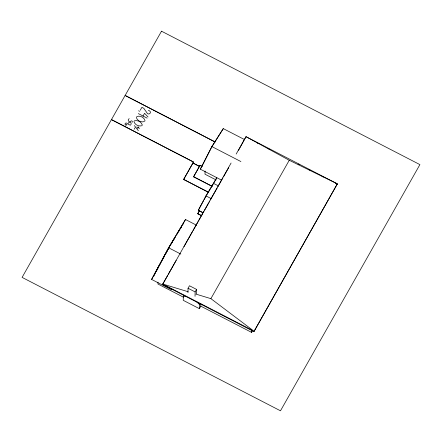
<?xml version="1.0" encoding="UTF-8"?>
<svg xmlns="http://www.w3.org/2000/svg" width="442" height="442" viewBox="0 0 442 442"><rect width="100%" height="100%" fill="white"/><g stroke="black" fill="none" stroke-linecap="round" stroke-linejoin="round"><path stroke-width="0.66" d="M153.849 276.117L155.772 272.106M157.982 282.112L157.943 284.024L183.441 297.19M236.177 154.043L246.006 136.677L337.362 183.85L253.94 331.599L162.59 284.433L231.089 163.026M183.623 179.496L193.497 161.96L111.412 119.578L193.497 162.059L183.623 179.496L208.348 192.259M183.883 295.157L183.314 296.157L183.231 300.328L199.386 308.665L200.806 306.157L200.85 303.776M187.966 292.654L188.054 288.267L189.474 285.759L196.541 289.405L196.458 293.792M211.762 186.215L193.568 176.817L200.022 165.33L202.392 166.551M195.032 296.306L195.121 291.919L196.541 289.405M201.237 215.58L197.729 213.768L199.419 210.635M203.055 212.884L198.303 210.248L205.928 195.872L216.757 177.662M193.568 176.817L200.022 165.33M199.386 308.665L199.464 304.499L200.033 303.494M205.06 170.999L205 174.198L216.121 179.944M212.254 185.822L206.812 194.883M200.806 306.157L251.636 332.401L251.686 329.837M253.94 331.599L337.362 183.85L289.245 160.28L246.006 136.677L238.542 150.302M165.28 254.371L167.236 250.94M201.972 166.225L211.828 146.888M244.47 139.556L223.276 128.611L211.84 146.556L200.309 169.164L221.508 180.115M170.198 245.47L170.645 244.597M170.225 245.597L171.159 243.785M156.313 271.36L158.463 267.2M159.076 266.012L164.258 256.504M156.407 270.885L159.91 264.172M171.325 288.527L171.711 289.808L151.6 279.421L168.59 247.774L185.513 219.525L196.53 225.216M165.772 253.272L168.584 248.039M199.569 208.016L203.508 200.828M204.165 199.635L206.132 196.044M140.258 110.213L141.893 107.329L143.794 108.312L147.037 112.953A1.74 1.657 1.1 0 0 149.197 113.881A1.74 1.657 1.1 0 0 150.324 111.892A1.74 1.657 1.1 0 0 148.324 110.671M134.197 129.241L135.07 127.705M142.948 116.185L144.584 113.301L148.031 116.964M137.689 128.567L138.689 126.804M200.309 169.17L201.64 166.816M223.276 128.611L212.193 146.319M169.872 246.039L166.518 251.885M162.546 259.277L165.523 253.73L151.6 279.421M165.358 254.31L166.916 251.553M170.231 245.702L170.855 244.603M171.479 243.498L172.104 242.393L171.474 243.321M172.85 241.072L174.601 237.978M173.673 239.868L175.695 236.304M185.513 219.525L168.927 247.465M198.298 210.431L199.563 208.199M212.58 185.248L216.812 177.772M197.729 213.768L199.414 210.784M162.59 284.433L167.673 275.449M168.352 274.25L176.154 260.482M183.949 246.708L192.425 231.735M193.104 230.542L198.193 221.558M198.867 220.359L202.596 213.773M203.276 212.574L203.955 211.381M204.635 210.182L208.364 203.596M209.038 202.397L209.718 201.198M210.398 199.999L217.177 188.027M217.856 186.828L222.945 177.85M223.619 176.651L228.707 167.667M195.878 294.09L210.889 298.648L289.245 160.28M251.636 332.401L252.653 330.605M177.225 233.597L180.054 229.028M180.767 227.884L181.828 226.166M182.535 225.022L183.242 223.879M176.772 234.58L177.85 232.851M178.568 231.702L179.286 230.553M180.364 228.829L181.441 227.105M167.402 250.481L168.28 249.095M171.634 242.945L172.562 241.586M183.314 296.157L186.585 296.422M188.049 291.709L162.595 283.979L253.951 331.146L210.889 298.648M257.034 142.827L258.261 143.462M268.073 148.529L269.3 149.158M298.112 164.037L299.339 164.673M309.151 169.734L310.378 170.369M322.025 176.386L323.251 177.015M335.511 183.347L337.351 184.297M215.254 141.993L125.08 95.433L214.679 141.799M211.84 146.556L240.907 161.562M138.628 110.771L139.644 111.296M138.34 113.605L147.098 118.124M136.865 126.931L139.589 128.34M130.401 125.296L127.274 123.683A1.166 1.111 1.1 0 0 125.832 123.069A1.166 1.111 1.1 0 0 125.08 124.395A1.166 1.111 1.1 0 0 126.406 125.219M126.047 124.329L126.826 124.732M200.022 165.43L201.795 166.347M213.519 183.375L218.276 185.828M193.574 176.667L212.37 186.375M183.629 179.347L208.348 192.11M205.928 195.872L211.276 198.635M198.303 210.248L203.055 212.701M197.729 213.619L201.828 215.735M168.59 247.774L180.828 254.095M188.054 288.267L195.121 291.919M196.309 301.472L199.464 304.499M134.362 125.578L138.324 130.683M136.672 116.544A6.343 6.05 1.1 0 1 145.07 120.881M144.545 121.533A6.298 6.011 1.1 0 1 136.269 117.257M134.235 120.854A6.553 6.254 1.1 0 1 142.33 125.036M142.086 125.688A6.431 6.133 1.1 0 1 133.893 121.456M132.075 122.34A0.878 0.84 1.1 0 0 131.893 120.986A0.878 0.84 1.1 0 0 130.611 121.583A1.663 1.586 1.1 0 1 128.407 120.799A1.663 1.586 1.1 0 1 129.224 118.694M128.23 123.445A1.486 1.414 1.1 0 1 130.396 122.462A1.486 1.414 1.1 0 1 130.721 124.727M192.894 162.976L199.419 166.396L192.894 162.976M161.512 31.194L22.1 277.388L280.488 410.806L419.9 164.612L161.512 31.194"/></g></svg>
